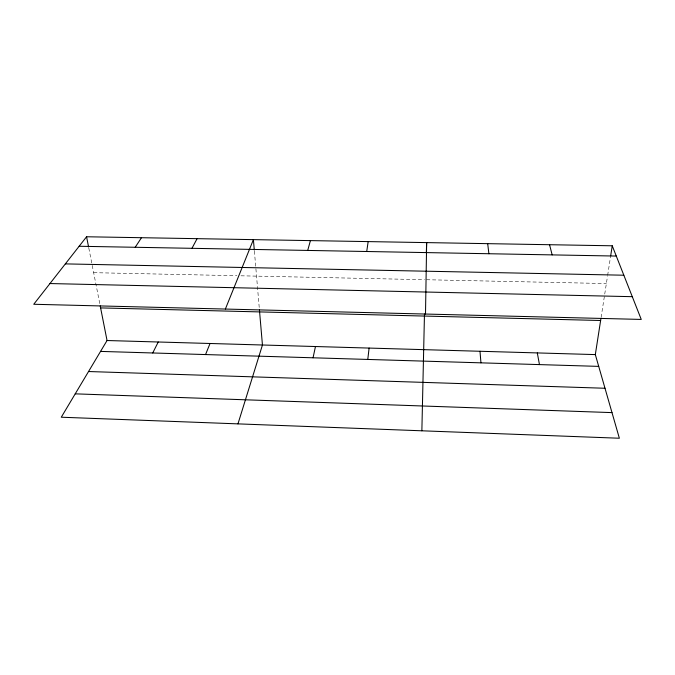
<?xml version="1.0" encoding="UTF-8"?>
<svg xmlns="http://www.w3.org/2000/svg" width="675" height="675" viewBox="0 0 675 675"><rect width="100%" height="100%" fill="white"/><g stroke="black" fill="none" stroke-linecap="round" stroke-linejoin="round"><path stroke-width="0.51" stroke-dasharray="3.38 2.53" d="M601.104 317.419L607.483 276.404M607.643 275.392L610.495 257.015M93.656 272.675L236.832 275.712M240.983 275.805L424.482 279.695M426.558 279.737L606.369 283.551M88.796 248.054L100.212 305.902M254.391 251.1L259.428 309.867"/><path stroke-width="1.01" d="M425.503 314.044L426.651 242.603L426.33 252.914M421.867 430.793L424.474 313.985M367.782 359.438L369.107 348.072M366.719 251.505L368.162 241.599M100.212 305.902L107.047 340.521L61.273 417.218L619.363 438.235L595.325 354.594L600.944 318.448M610.656 255.994L612.242 245.793L86.569 236.765L33.75 304.273L641.25 319.427L612.242 245.793M313.057 357.792L315.461 346.528M307.716 250.425L310.424 240.612M237.963 423.866L262.448 345.001L259.428 309.867M225.366 309.049L253.403 239.633L254.298 250.062M205.546 354.561L210.043 343.491M152.736 352.974L158.245 341.997M191.97 248.316L197.1 238.663M135.203 247.278L141.488 237.71M79.144 246.257L616.292 256.061M65.348 263.891L623.835 275.214M49.958 283.551L632.289 296.679M100.609 307.91L600.623 320.498M107.047 340.521L595.325 354.594M100.55 351.405L598.708 366.382M88.535 371.528L605.002 388.26M75.22 393.846L611.997 412.611M549.551 244.713L552.158 254.888M86.569 236.765L88.594 247.025M537.3 352.924L539.46 364.601M487.688 243.65L488.894 253.741M479.993 351.27L480.946 362.838"/></g></svg>
